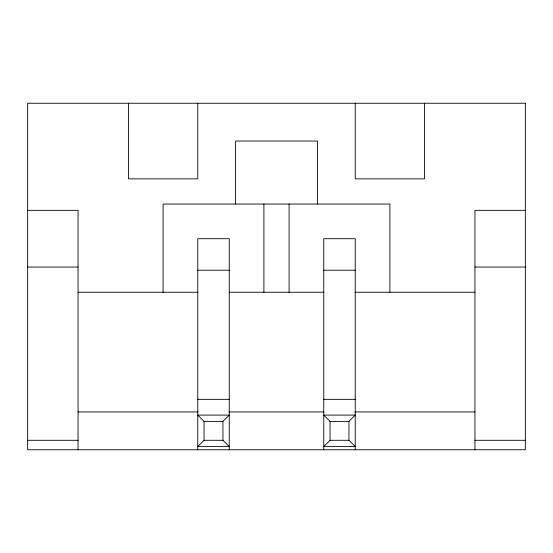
<?xml version="1.0" encoding="UTF-8"?>
<svg xmlns="http://www.w3.org/2000/svg" width="553" height="553" viewBox="0 0 553 553"><rect width="100%" height="100%" fill="white"/><g stroke="black" fill="none" stroke-linecap="round" stroke-linejoin="round"><path stroke-width="0.83" d="M204.05 440.299L197.753 446.603L229.253 446.603L222.949 440.299L204.05 440.299L204.05 421.4L197.753 415.103L229.253 415.103L222.949 421.4L222.949 440.299M330.051 440.299L323.747 446.603L355.247 446.603L348.95 440.299L330.051 440.299L330.051 421.4L323.747 415.103L355.247 415.103L348.95 421.4L348.95 440.299M27.65 210.347L78.049 210.347L78.049 449.748M525.35 210.347L474.951 210.347L474.951 449.748M27.65 267.051L78.049 267.051M474.951 267.051L525.35 267.051M197.753 270.203L229.253 270.203M323.747 270.203L355.247 270.203M78.049 292.247L197.981 292.247M229.046 292.247L323.954 292.247M355.019 292.247L474.951 292.247M197.753 399.349L229.253 399.349M323.747 399.349L355.247 399.349M78.049 411.95L197.981 411.95M229.046 411.95L323.954 411.95M355.019 411.95L474.951 411.95M204.05 421.4L222.949 421.4M330.051 421.4L348.95 421.4M27.65 440.299L78.049 440.299M474.951 440.299L525.35 440.299M424.552 103.252L424.552 178.847L355.247 178.847L355.247 103.252M389.9 292.247L389.9 204.05L163.1 204.05L163.1 292.247M355.247 449.748L355.247 238.702L323.747 238.702L323.747 449.748M317.45 204.05L317.45 141.05L235.55 141.05L235.55 204.05M289.101 204.05L289.101 292.247M263.899 204.05L263.899 292.247M229.253 449.748L229.253 238.702L197.753 238.702L197.753 449.748M197.753 103.252L197.753 178.847L128.448 178.847L128.448 103.252M525.35 103.252L27.65 103.252L27.65 449.748L525.35 449.748L525.35 103.252"/></g></svg>
